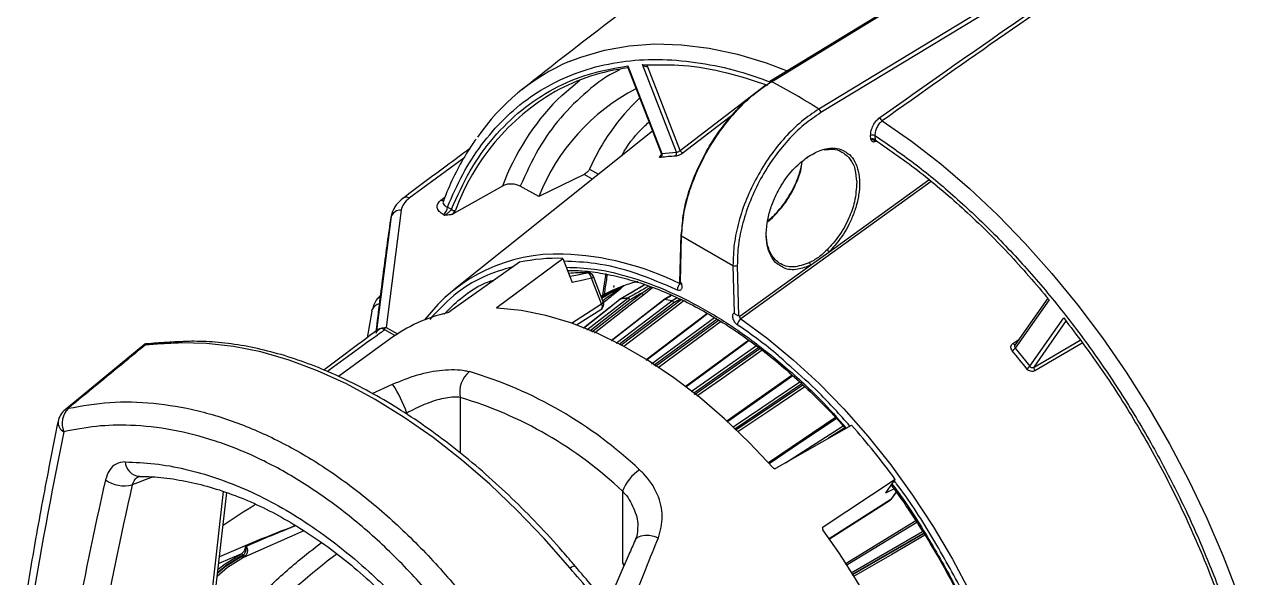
# Model space of a CAD drawing. Extents: x 7 to 113, y 1 to 87.
# Drawn here: x 10.19 to 16.14, y 5.74 to 8.45 of the extents above; entities that cross this region are included whole.
import ezdxf

# ---------------------------------------------------------------- set-up
doc = ezdxf.new("R2010")
doc.units = 0
doc.header["$MEASUREMENT"] = 0
doc.layers.add('OBJECT', color=7, linetype='CONTINUOUS')

msp = doc.modelspace()

# ---------------------------------------------------------------- linework, layer by layer
at = {"layer": 'OBJECT'}
for p, q in [((13.8567, 8.1681), (16.8512, 9.9937)), ((17.0945, 9.8532), (14.089, 8.034)), ((17.1048, 9.8356), (14.0993, 8.0164)), ((13.1526, 8.2376), (13.3171, 7.8134)), ((13.1528, 8.2451), (13.3192, 7.8161)), ((13.3907, 7.8225), (13.2243, 8.2515)), ((13.2243, 8.2515), (13.2426, 8.2511)), ((13.2416, 8.2427), (13.2511, 8.243)), ((13.4092, 7.8318), (13.2492, 8.2443)), ((13.4092, 7.8318), (13.8294, 8.1535)), ((13.8469, 8.1621), (13.8567, 8.1681)), ((13.6754, 8.0118), (13.4244, 7.8196)), ((13.2736, 7.9257), (12.3003, 7.1492)), ((14.3435, 7.8859), (14.3431, 7.9044)), ((14.3643, 7.9047), (14.3647, 7.8835)), ((14.3671, 7.8797), (14.3655, 7.8792)), ((12.3489, 7.7929), (12.0817, 7.5983)), ((13.3192, 7.8161), (13.3907, 7.8225)), ((12.9649, 7.7398), (13.0095, 7.715)), ((12.9385, 7.7143), (12.7164, 7.6058)), ((12.9798, 7.6913), (12.9385, 7.7143)), ((14.6394, 7.6787), (13.7066, 7.0065)), ((14.1386, 7.3341), (14.629, 7.6875)), ((12.5382, 7.6572), (12.2968, 7.5204)), ((12.7164, 7.6058), (12.6257, 7.6564)), ((12.2367, 7.5882), (12.2563, 7.6024)), ((11.9922, 7.508), (11.9192, 6.9365)), ((11.9904, 7.5026), (11.9192, 6.9473)), ((12.0418, 7.5384), (11.968, 6.9648)), ((11.992, 7.5066), (11.9904, 7.5026)), ((11.9982, 7.5233), (11.9922, 7.508)), ((11.9948, 7.5203), (11.9923, 7.5084)), ((11.9969, 7.5238), (11.9949, 7.518)), ((12.0008, 7.5299), (11.9982, 7.5233)), ((12.2544, 7.5136), (12.2479, 7.5172)), ((12.2685, 7.554), (12.2878, 7.5432)), ((13.8549, 7.4979), (13.8364, 7.4846)), ((13.8365, 7.485), (13.8637, 7.5046)), ((13.8628, 7.5036), (13.8549, 7.4979)), ((13.4122, 7.42), (13.4068, 7.1858)), ((13.4114, 7.187), (13.4166, 7.4136)), ((13.4166, 7.4136), (13.6683, 7.2683)), ((14.0484, 7.2692), (14.1386, 7.3341)), ((12.6212, 7.2839), (12.2809, 7.0426)), ((12.5131, 7.0634), (12.835, 7.303)), ((12.835, 7.303), (12.8806, 7.1855)), ((13.6683, 7.2683), (13.6735, 7.0357)), ((13.6895, 7.2686), (13.695, 7.0214)), ((13.7022, 7.0197), (14.0484, 7.2692)), ((13.0237, 7.0805), (12.9752, 7.2053)), ((13.0326, 7.0893), (12.9842, 7.2141)), ((13.0993, 7.1557), (13.0984, 7.1553)), ((13.2377, 7.1744), (13.1179, 7.1049)), ((13.2212, 7.133), (13.2661, 7.1637)), ((13.2755, 7.1601), (13.2315, 7.1248)), ((12.8761, 6.9859), (13.0237, 7.0805)), ((12.9526, 6.9527), (13.1524, 7.1078)), ((13.1628, 7.0996), (12.9659, 6.9467)), ((12.9756, 6.9424), (13.2212, 7.133)), ((13.0359, 7.0879), (13.0332, 7.0857)), ((13.0958, 6.8884), (13.3688, 7.095)), ((13.3786, 7.0853), (13.11, 6.882)), ((13.119, 6.878), (13.4137, 7.101)), ((13.3676, 7.1227), (13.3304, 7.1009)), ((13.3948, 7.1099), (13.3697, 7.0956)), ((13.4096, 7.103), (13.3786, 7.0853)), ((15.2116, 7.1079), (15.0496, 6.8773)), ((15.2183, 7.1003), (15.0519, 6.8635)), ((11.8982, 7.0443), (11.8753, 6.9146)), ((12.5131, 7.0634), (12.5151, 7.0583)), ((12.9016, 6.9768), (13.0208, 7.0532)), ((13.7022, 7.0197), (13.695, 7.0214)), ((11.968, 6.9648), (12.024, 6.9336)), ((13.2682, 6.7872), (13.5774, 7.0136)), ((13.5902, 7.0055), (13.2811, 6.7791)), ((13.2881, 6.7747), (13.5972, 7.0011)), ((15.1234, 6.7746), (15.2898, 7.0114)), ((15.1439, 6.7705), (15.3039, 6.9982)), ((11.9879, 6.9089), (11.7348, 6.7241)), ((12.0103, 6.9246), (11.961, 6.9531)), ((13.7455, 6.902), (13.4344, 6.6737)), ((15.0409, 6.8864), (15.0692, 6.9052)), ((15.1439, 6.7705), (15.3694, 6.9028)), ((10.7856, 6.8821), (10.3941, 6.5611)), ((13.4631, 6.6504), (13.7828, 6.8755)), ((13.7944, 6.8664), (13.4745, 6.6411)), ((13.4798, 6.6368), (13.7997, 6.8622)), ((15.0519, 6.8635), (15.1234, 6.7746)), ((15.3799, 6.8884), (15.1485, 6.7526)), ((13.958, 6.7313), (13.6388, 6.506)), ((11.8997, 6.6413), (11.9991, 6.6869)), ((14.0064, 6.6881), (13.6778, 6.4666)), ((13.6816, 6.4628), (14.0103, 6.6843)), ((12.3313, 6.6219), (12.3313, 6.3505)), ((14.1708, 6.5237), (13.8416, 6.3014)), ((13.8784, 6.2752), (14.2499, 6.4862)), ((13.9263, 6.3024), (14.2083, 6.4834)), ((14.217, 6.4734), (14.1372, 6.4222)), ((14.4637, 6.2202), (14.1106, 5.9864)), ((14.4181, 6.1553), (14.4637, 6.2202)), ((11.1161, 5.6791), (11.1708, 6.1616)), ((11.1353, 5.701), (11.1868, 6.1563)), ((13.1273, 6.1623), (13.1273, 5.8129)), ((14.4181, 6.1553), (14.4575, 6.175)), ((14.4682, 6.1602), (14.4416, 6.1224)), ((14.4471, 6.1276), (14.4691, 6.1589)), ((14.4416, 6.1224), (14.1405, 5.93)), ((14.141, 5.9293), (14.4387, 6.1196)), ((14.5652, 6.0176), (14.2189, 5.8061)), ((11.5646, 5.9694), (11.2686, 5.839)), ((14.1076, 5.9822), (14.1106, 5.9864)), ((14.2468, 5.7635), (14.5977, 5.9658)), ((14.6033, 5.9566), (14.2527, 5.7545)), ((14.253, 5.754), (14.6036, 5.9561)), ((11.2556, 5.8549), (11.1474, 5.8081)), ((11.2639, 5.8484), (11.2568, 5.8447)), ((11.2573, 5.8439), (11.2639, 5.8484)), ((11.2639, 5.8484), (11.2664, 5.8502)), ((11.2753, 5.8436), (11.2686, 5.839)), ((11.2776, 5.8458), (11.2753, 5.8436)), ((13.1361, 5.8022), (13.1273, 5.8129))]:
    msp.add_line(p, q, dxfattribs=at)
at = {"layer": 'OBJECT', "flags": 128}
for points in [[(16.8442, 9.9941), (15.3587, 9.0884), (13.8497, 8.1685)], [(12.8655, 8.2669), (12.9221, 8.2889), (13.0378, 8.3228), (13.1592, 8.3441), (13.2857, 8.3527), (13.4167, 8.3485), (13.5517, 8.3316), (13.6899, 8.3021), (13.8308, 8.26), (13.9339, 8.2219)], [(12.8074, 8.0805), (12.8287, 8.1012), (12.9179, 8.1761)], [(14.3998, 7.9764), (14.544, 7.8764), (14.6868, 7.7658), (14.8277, 7.6453), (14.9659, 7.5152), (15.1008, 7.3763), (15.2319, 7.2292), (15.3584, 7.0746), (15.4798, 6.9131), (15.5955, 6.7456), (15.705, 6.5728), (15.8078, 6.3955), (15.9034, 6.2146), (15.9914, 6.0308), (16.0713, 5.8451), (16.1428, 5.6583), (16.2055, 5.4712), (16.2592, 5.2848)], [(14.3647, 7.8835), (14.3648, 7.8814), (14.3652, 7.8795), (14.3661, 7.878), (14.3672, 7.877), (14.3687, 7.8765), (14.3705, 7.8764), (14.3724, 7.8768), (14.3733, 7.8772)], [(14.0324, 7.7983), (14.0324, 7.7968), (14.0322, 7.7956), (14.0316, 7.7946), (14.0309, 7.7939), (14.0299, 7.7935), (14.0287, 7.7935), (14.0274, 7.7938), (14.0274, 7.7938)], [(12.0541, 7.5991), (12.053, 7.5985), (12.0509, 7.597)], [(11.9904, 7.5026), (11.9889, 7.4931), (11.9889, 7.4917)], [(13.8597, 7.5), (13.8584, 7.5007), (13.8573, 7.5011), (13.8563, 7.5013), (13.8555, 7.5011), (13.8549, 7.5007), (13.8547, 7.5), (13.8546, 7.499), (13.8549, 7.4979)], [(12.869, 7.2154), (12.898, 7.2214), (12.9527, 7.2329)], [(12.9752, 7.2053), (12.9337, 7.1966), (12.8806, 7.1855)], [(12.9527, 7.2329), (12.9564, 7.2332), (12.9565, 7.2332)], [(12.9752, 7.2053), (12.9788, 7.2075), (12.9816, 7.2097), (12.9834, 7.2116), (12.9843, 7.2132), (12.9842, 7.2141)], [(13.0448, 7.2282), (13.033, 7.1567), (13.0282, 7.1204)], [(13.1167, 7.1041), (13.1031, 7.0932), (12.9352, 6.9605)], [(13.1185, 7.1048), (13.1054, 7.0944), (13.0533, 7.0532), (12.9358, 6.9603)], [(13.2315, 7.1248), (13.2182, 7.1145), (13.165, 7.0731), (12.9888, 6.9364)], [(13.0237, 7.0805), (13.0255, 7.0752), (13.0265, 7.07), (13.0267, 7.0652), (13.026, 7.0608), (13.0245, 7.0572), (13.0223, 7.0543), (13.0208, 7.0532)], [(13.3293, 7.1002), (13.3146, 7.0888), (13.071, 6.8995)], [(13.3321, 7.1008), (13.3188, 7.0905), (13.2656, 7.0491), (13.0723, 6.899)], [(13.1167, 7.1041), (13.1174, 7.1044), (13.1185, 7.1048)], [(13.1193, 7.1053), (13.1182, 7.105), (13.1179, 7.1049)], [(13.4277, 7.0944), (13.3788, 7.0575), (13.1613, 6.8929), (13.1332, 6.8716)], [(11.8982, 7.0443), (11.8998, 7.0519), (11.9001, 7.0526)], [(13.8648, 6.278), (13.7478, 6.402), (13.6273, 6.5172), (13.504, 6.6229), (13.3788, 6.7183), (13.2523, 6.8028), (13.1255, 6.876), (12.9991, 6.9375), (12.8738, 6.9867), (12.7505, 7.0234), (12.63, 7.0473), (12.513, 7.0584)], [(13.543, 7.0333), (13.5403, 7.0313), (13.2409, 6.8044)], [(13.5451, 7.0322), (13.4924, 6.9923), (13.2751, 6.8276), (13.2429, 6.8032)], [(13.61, 6.993), (13.6056, 6.9898), (13.3833, 6.827), (13.3009, 6.7667)], [(13.7066, 7.0065), (13.8361, 6.9121), (13.964, 6.8068), (14.0892, 6.6914), (14.2111, 6.5666), (14.3289, 6.4331), (14.4417, 6.2919), (14.549, 6.1437), (14.65, 5.9897), (14.7441, 5.8306), (14.8307, 5.6675), (14.9092, 5.5016), (14.9792, 5.3337), (15.0357, 5.1781)], [(11.6782, 6.7496), (11.6881, 6.7568), (11.7782, 6.8224), (11.8385, 6.8661), (11.8789, 6.8952), (11.9058, 6.9146), (11.9239, 6.9275), (11.936, 6.9361), (11.9442, 6.9418), (11.9496, 6.9456), (11.9533, 6.9482), (11.9558, 6.9498), (11.9574, 6.9509), (11.9586, 6.9517), (11.9593, 6.9522), (11.9599, 6.9525), (11.9602, 6.9527), (11.9605, 6.9528), (11.9606, 6.9529), (11.9608, 6.953), (11.9608, 6.953), (11.9609, 6.953), (11.9609, 6.9531), (11.961, 6.9531), (11.961, 6.9531), (11.961, 6.9531), (11.961, 6.9531), (11.961, 6.9531), (11.961, 6.9531)], [(12.87, 5.7863), (12.7423, 5.9316), (12.6106, 6.0688), (12.4756, 6.1973), (12.3378, 6.3164), (12.198, 6.4254), (12.0569, 6.524), (11.915, 6.6116), (11.7731, 6.6878), (11.632, 6.7522), (11.4922, 6.8045), (11.3544, 6.8445), (11.2194, 6.872), (11.0877, 6.8868), (10.96, 6.8889)], [(13.7483, 6.9), (13.727, 6.8844), (13.5049, 6.7215), (13.437, 6.6716)], [(13.8112, 6.8531), (13.6114, 6.7122), (13.4912, 6.6276)], [(15.0409, 6.8864), (15.0428, 6.8844), (15.0447, 6.8828), (15.0467, 6.8816), (15.0486, 6.8808), (15.0503, 6.8804), (15.0518, 6.8806), (15.0519, 6.8806)], [(13.9615, 6.7283), (13.7352, 6.5685), (13.642, 6.5027)], [(13.6679, 6.4766), (13.6845, 6.4878), (13.9962, 6.6979)], [(14.0204, 6.6746), (13.8385, 6.552), (13.6914, 6.4529)], [(13.8415, 6.3015), (13.8461, 6.3046), (14.1707, 6.5238)], [(14.1749, 6.5193), (13.959, 6.3735), (13.8459, 6.2971)], [(14.4471, 6.1276), (14.4452, 6.1253), (14.4416, 6.1224)], [(14.4387, 6.1196), (14.4393, 6.12), (14.4416, 6.1224)], [(14.5702, 6.01), (14.3603, 5.8818), (14.2239, 5.7985)], [(13.188, 5.9216), (13.1918, 5.9281), (13.2026, 5.938), (13.2179, 5.9447), (13.2367, 5.9477), (13.2579, 5.9469), (13.2804, 5.9424), (13.3028, 5.9343)], [(14.6091, 5.947), (14.4466, 5.8533), (14.2589, 5.7451)], [(11.2686, 5.839), (11.1906, 5.7888), (11.1403, 5.7456)], [(11.1423, 5.7631), (11.1788, 5.7935), (11.2573, 5.8439)], [(11.2568, 5.8447), (11.1882, 5.8016), (11.1424, 5.7644)], [(11.1443, 5.7809), (11.179, 5.808), (11.2556, 5.8549)], [(12.8962, 5.7946), (12.8961, 5.7946), (12.8937, 5.7958), (12.8896, 5.7956), (12.8841, 5.7938), (12.8775, 5.7907), (12.87, 5.7863)]]:
    msp.add_lwpolyline(points, dxfattribs=at)
at = {"layer": 'OBJECT'}
for centre, radius, start, end in [((13.2824, 7.3031), 1.0501, 113.38966, 145.62268), ((13.2815, 7.2309), 1.0127, 97.27112, 118.61628), ((13.853, 8.1631), 0.00621, 53.58737, 188.85084), ((12.4386, 5.4434), 3.0716, 57.50085, 62.50453), ((13.3572, 7.1528), 1.1179, 120.10298, 159.77848), ((13.6652, 7.2288), 1.0209, 117.56325, 158.32961), ((13.6808, 7.2278), 1.2207, 135.68825, 159.40591), ((13.9521, 7.304), 1.0791, 133.40631, 156.18006), ((14.0755, 8.0143), 0.0239, 5.18037, 55.65696), ((14.4143, 7.9981), 0.0261, 190.70936, 236.12298), ((14.354, 7.8834), 0.0236, 64.1709, 117.49058), ((14.3712, 7.8752), 0.00639, 148.76438, 183.0638), ((13.3041, 7.8094), 0.0166, 312.89321, 24.19453), ((13.4382, 6.8241), 0.9808, 93.02483, 97.19424), ((13.3749, 7.8161), 0.017, 312.50611, 22.11673), ((13.4282, 7.8398), 0.0206, 203.01462, 259.31128), ((12.0671, 7.5705), 0.0314, 62.26496, 114.4523), ((12.2451, 7.6042), 0.0181, 242.40043, 293.5507), ((13.7043, 6.9417), 1.8033, 161.69911, 161.88045), ((12.0372, 7.4902), 0.0484, 84.48268, 158.43204), ((12.223, 7.5553), 0.0455, 303.25695, 358.37595), ((12.3009, 7.5557), 0.018, 223.65961, 293.94103), ((13.4192, 7.4198), 0.00677, 112.23235, 247.97835), ((12.8069, 6.5078), 0.8164, 87.98049, 142.7687), ((12.7869, 5.9294), 1.3952, 63.50077, 87.99751), ((14.1176, 7.3246), 0.023, 24.40404, 59.61101), ((12.8105, 6.3717), 0.9316, 88.49364, 101.72547), ((13.6786, 7.2895), 0.0236, 244.1699, 297.49222), ((14.0339, 7.2694), 0.0145, 359.06003, 56.51439), ((12.9445, 6.3163), 0.9166, 89.48945, 95.06347), ((12.9458, 7.2042), 0.0295, 2.05793, 76.4992), ((12.9562, 7.2032), 0.03, 21.20568, 89.53283), ((13.3498, 6.5624), 0.644, 112.98241, 120.6035), ((13.0974, 7.156), 0.00119, 298.94237, 323.45619), ((13.3549, 6.5506), 0.6569, 109.78725, 112.90354), ((13.3619, 6.5305), 0.6781, 103.70938, 109.76416), ((13.4318, 7.1494), 0.0364, 128.01602, 182.23223), ((11.9414, 7.0352), 0.0449, 98.71001, 157.23394), ((13.0193, 7.0939), 0.0141, 288.13132, 341.08004), ((13.0046, 7.0785), 0.03, 0, 21.20568), ((13.0345, 7.0928), 0.00513, 254.85787, 285.83889), ((13.1229, 7.0962), 0.01, 120.14815, 128.33176), ((13.2044, 6.3346), 0.7749, 93.85071, 96.36827), ((13.1229, 7.0992), 0.00712, 120.05714, 128.17907), ((13.2053, 6.3345), 0.7756, 93.85146, 96.36703), ((13.1568, 7.1021), 0.00718, 120.04671, 128.10412), ((13.1503, 7.0945), 0.0135, 22.18803, 81.18585), ((13.1511, 7.0964), 0.0121, 14.97022, 79.92167), ((13.2337, 7.1382), 0.0136, 202.31614, 260.66788), ((13.3354, 7.0923), 0.01, 120.24949, 127.84938), ((13.3314, 7.0973), 0.00359, 79.26488, 125.91417), ((13.3323, 7.0976), 0.00383, 80.46949, 119.49227), ((13.3368, 7.0947), 0.00773, 120.08525, 127.60924), ((13.1931, 6.0959), 1.0144, 80.02609, 82.12998), ((13.1941, 6.097), 1.014, 80.02533, 82.13034), ((13.3736, 7.0888), 0.00784, 120.06842, 127.5012), ((13.3639, 7.0803), 0.0156, 18.7466, 71.51238), ((13.365, 7.0825), 0.0139, 11.53055, 70.36749), ((12.4401, 6.2875), 0.7684, 102.89556, 126.04354), ((13.0046, 7.0785), 0.03, 302.6619, 0), ((13.7313, 6.9722), 0.0423, 125.80125, 171.74592), ((10.9804, 6.8636), 0.0324, 92.4089, 128.90899), ((15.0099, 6.895), 0.0524, 301.75659, 323.14216), ((12.0029, 4.3382), 3.9396, 37.96959, 39.61954), ((12.4574, 6.6477), 0.1288, 128.58938, 191.58151), ((11.7864, 4.7626), 2.0717, 46.57163, 73.43374), ((15.0762, 6.815), 0.0621, 301.4155, 319.40096), ((15.1629, 6.7658), 0.0196, 166.28225, 222.57433), ((11.5074, 6.3562), 0.5926, 18.61407, 33.92675), ((11.7671, 4.7253), 1.9787, 46.57163, 73.43375), ((10.4576, 6.4841), 0.1, 129.36345, 168.46138), ((10.4864, 6.4942), 0.1066, 135.42788, 201.98726), ((10.4181, 6.5318), 0.038, 101.66636, 129.00138), ((10.4136, 6.5016), 0.054, 177.40064, 241.1046), ((11.4515, 4.0177), 3.7316, 36.17361, 41.4155), ((10.7653, 6.3129), 0.0772, 184.72767, 264.08355), ((13.3251, 6.0907), 0.2104, 122.9913, 160.107), ((10.684, 6.3448), 0.1559, 233.99761, 284.69704), ((14.4226, 6.1449), 0.03, 302.58206, 324.89933), ((10.9752, 3.7133), 3.8643, 19.79736, 35.80362), ((11.2582, 5.846), 0.00922, 26.51187, 106.114), ((11.2657, 5.8478), 0.0093, 204.69859, 288.07073), ((11.2728, 5.8535), 0.0102, 210.10411, 284.41496), ((11.2752, 5.8561), 0.0105, 214.1962, 283.69151)]:
    msp.add_arc(centre, radius, start, end, dxfattribs=at)
for centre, major_axis, ratio, start_param, end_param in [((14.8006, 5.9208), (154.1408, 89.1321), 0.010787, 1.575596, 1.576086), ((14.8006, 5.9208), (156.2256, 89.9492), 0.010617, 1.575369, 1.576045), ((14.8006, 5.9208), (153.9999, 89.436), 0.010493, 1.574849, 1.57562), ((14.8006, 5.9208), (156.3569, 89.647), 0.010262, 1.574789, 1.575448), ((14.8067, 5.9211), (156.3507, 89.6467), 0.010209, 1.575084, 1.575457), ((14.8006, 5.9208), (153.8946, 89.7439), 0.009875, 1.574343, 1.574575), ((20.8735, 12.6023), (8.6782, 15.0549), 0.435892, 2.22419, 2.288638), ((24.0988, 10.7404), (11.7585, 13.1395), 0.561291, 2.348868, 2.402736), ((24.1598, 10.6853), (11.7075, 13.0528), 0.561109, 2.349484, 2.404274), ((-18.5117, -7.9984), (41.2224, 18.0402), 0.041121, 0.761084, 0.764592), ((15.4648, 5.7019), (5.4469, 1.2998), 0.337357, 2.349249, 2.395085), ((13.0598, 5.1966), (3.5048, 0.8364), 0.337357, 1.94244, 2.064237), ((11.8768, 4.0536), (1.4456, 2.1448), 0.522119, 0.993394, 1.205)]:
    msp.add_ellipse(centre, major_axis=major_axis, ratio=ratio, start_param=start_param, end_param=end_param, dxfattribs=at)
for points, knots in [([(14.3887, 7.9932), (14.7343, 8.2363), (15.4256, 8.7226), (16.4671, 9.4083), (17.511, 10.0644), (18.2082, 10.4716), (18.5567, 10.6752)], [0, 0, 0, 0, 0.249972, 0.5, 0.749997, 1, 1, 1, 1]), ([(18.5667, 10.6576), (18.3656, 10.541), (17.965, 10.3086), (17.3668, 9.9466), (16.7667, 9.5724), (16.1624, 9.1834), (15.5599, 8.7831), (14.9718, 8.3813), (14.588, 8.1096), (14.3998, 7.9764)], [0, 0, 0, 0, 0.144222, 0.287378, 0.429468, 0.575454, 0.722208, 0.863723, 1, 1, 1, 1]), ([(15.2197, 9.9761), (15.1033, 9.9008), (14.8029, 9.7064), (14.3266, 9.3815), (13.7902, 9.0032), (13.263, 8.6144), (12.8785, 8.3232), (12.6724, 8.1588), (12.6365, 8.1302)], [0, 0, 0, 0, 0.130614, 0.3372653, 0.5438032, 0.7501944, 0.9564046, 1, 1, 1, 1]), ([(12.2685, 7.554), (12.2924, 7.6087), (12.3406, 7.7189), (12.4342, 7.8625), (12.5443, 7.9895), (12.6717, 8.0957), (12.8151, 8.1794), (12.9724, 8.2387), (13.1417, 8.2725), (13.3207, 8.2808), (13.5063, 8.2631), (13.6841, 8.2261), (13.801, 8.1845), (13.8532, 8.166)], [0, 0, 0, 0, 0.088772, 0.178979, 0.270527, 0.364034, 0.458099, 0.55261, 0.647126, 0.741191, 0.834692, 0.926246, 1, 1, 1, 1]), ([(12.2878, 7.5432), (12.3169, 7.6076), (12.3752, 7.7369), (12.4921, 7.8985), (12.6293, 8.034), (12.7871, 8.1379), (12.9608, 8.2121), (13.0889, 8.2341), (13.1528, 8.2451)], [0, 0, 0, 0, 0.165461, 0.332207, 0.5, 0.667784, 0.834534, 1, 1, 1, 1]), ([(13.1143, 8.226), (13.1111, 8.2246), (13.0521, 8.1998), (12.9528, 8.1236), (12.8207, 7.9963), (12.7096, 7.841), (12.6536, 7.7178), (12.6257, 7.6564)], [0, 0, 0, 0, 0.014572, 0.262122, 0.509686, 0.755758, 1, 1, 1, 1]), ([(13.1528, 8.2451), (13.1524, 8.2435), (13.1518, 8.2405), (13.1524, 8.2385), (13.1527, 8.2376)], [0, 0, 0, 0, 0.543604, 1, 1, 1, 1]), ([(13.2243, 8.2515), (13.226, 8.2501), (13.2294, 8.2473), (13.235, 8.2447), (13.2398, 8.2434), (13.2435, 8.243), (13.2467, 8.2432), (13.2484, 8.2439), (13.2492, 8.2443)], [0, 0, 0, 0, 0.249625, 0.499334, 0.644997, 0.77504, 0.892155, 1, 1, 1, 1]), ([(13.2426, 8.2511), (13.303, 8.2516), (13.4302, 8.2528), (13.6301, 8.2193), (13.7705, 8.1731), (13.8376, 8.1509)], [0, 0, 0, 0, 0.32053, 0.675224, 1, 1, 1, 1]), ([(13.4166, 7.4136), (13.419, 7.4478), (13.4236, 7.5149), (13.4511, 7.6238), (13.4921, 7.7326), (13.5472, 7.8399), (13.6136, 7.9409), (13.6892, 8.0317), (13.7713, 8.1106), (13.8282, 8.1489), (13.8567, 8.1681)], [0, 0, 0, 0, 0.128141, 0.25071, 0.37607, 0.500341, 0.624825, 0.749582, 0.874632, 1, 1, 1, 1]), ([(13.4166, 7.4261), (13.4189, 7.4589), (13.4234, 7.5242), (13.4503, 7.6302), (13.4907, 7.7371), (13.5446, 7.842), (13.6096, 7.9407), (13.6837, 8.0294), (13.7637, 8.1062), (13.8192, 8.1435), (13.8469, 8.1621)], [0, 0, 0, 0, 0.125666, 0.250539, 0.37567, 0.500227, 0.625486, 0.75002, 0.875177, 1, 1, 1, 1]), ([(14.089, 8.034), (14.0604, 8.0148), (14.0033, 7.9764), (13.9221, 7.8968), (13.8481, 7.8049), (13.7841, 7.7024), (13.7321, 7.5933), (13.6947, 7.4825), (13.6711, 7.3716), (13.6693, 7.3032), (13.6683, 7.2683)], [0, 0, 0, 0, 0.125536, 0.250752, 0.375675, 0.500324, 0.624651, 0.75007, 0.872262, 1, 1, 1, 1]), ([(14.0993, 8.0164), (14.0713, 7.9977), (14.0157, 7.9602), (13.9365, 7.8825), (13.8643, 7.7928), (13.8018, 7.6925), (13.7512, 7.5859), (13.7146, 7.4768), (13.692, 7.3687), (13.6903, 7.3019), (13.6895, 7.2686)], [0, 0, 0, 0, 0.125719, 0.250525, 0.375694, 0.500217, 0.625479, 0.750016, 0.875168, 1, 1, 1, 1]), ([(14.3431, 7.9044), (14.3436, 7.9123), (14.3446, 7.9282), (14.3547, 7.9538), (14.3698, 7.9773), (14.3824, 7.9879), (14.3887, 7.9932)], [0, 0, 0, 0, 0.250273, 0.50013, 0.750038, 1, 1, 1, 1]), ([(14.3998, 7.9764), (14.3949, 7.9722), (14.3849, 7.9637), (14.3734, 7.9456), (14.3672, 7.929), (14.3644, 7.9155), (14.3643, 7.9084), (14.3643, 7.9047)], [0, 0, 0, 0, 0.243058, 0.499191, 0.717444, 0.850776, 1, 1, 1, 1]), ([(13.123, 7.8056), (13.1272, 7.8128), (13.1578, 7.8666), (13.2025, 7.922), (13.2479, 7.9624), (13.2564, 7.9699)], [0, 0, 0, 0, 0.112305, 0.834724, 1, 1, 1, 1]), ([(12.4088, 7.8869), (12.395, 7.8674), (12.3592, 7.8166), (12.31, 7.725), (12.2703, 7.6425), (12.2525, 7.5922), (12.2487, 7.5814)], [0, 0, 0, 0, 0.215499, 0.560292, 0.905585, 1, 1, 1, 1]), ([(14.3647, 7.8835), (14.3638, 7.8842), (14.362, 7.8854), (14.3584, 7.8868), (14.3547, 7.8876), (14.3511, 7.8878), (14.3473, 7.8874), (14.345, 7.8865), (14.3435, 7.8859)], [0, 0, 0, 0, 0.162328, 0.299898, 0.500021, 0.632314, 0.759872, 1, 1, 1, 1]), ([(14.3649, 7.8748), (14.3636, 7.8742), (14.361, 7.873), (14.3561, 7.8723), (14.3487, 7.8745), (14.3456, 7.8814), (14.3435, 7.8859)], [0, 0, 0, 0, 0.124906, 0.250438, 0.499607, 1, 1, 1, 1]), ([(14.3435, 7.8859), (14.3453, 7.8858), (14.351, 7.8857), (14.3575, 7.8821), (14.362, 7.8797)], [0, 0, 0, 0, 0.30979, 1, 1, 1, 1]), ([(14.362, 7.8797), (14.3639, 7.8788), (14.3665, 7.8776), (14.37, 7.8779), (14.3717, 7.8786), (14.3725, 7.8789)], [0, 0, 0, 0, 0.521025, 0.762756, 1, 1, 1, 1]), ([(14.3643, 7.9047), (14.4279, 7.8609), (14.5562, 7.7727), (14.7469, 7.6151), (14.9364, 7.4379), (15.1219, 7.2408), (15.3009, 7.0261), (15.4701, 6.7968), (15.6275, 6.5559), (15.7708, 6.3066), (15.8983, 6.0533), (16.0083, 5.7992), (16.102, 5.5475), (16.1502, 5.3816), (16.1741, 5.2993)], [0, 0, 0, 0, 0.0803207, 0.16194, 0.244772, 0.3293776, 0.4144874, 0.5, 0.5855181, 0.670628, 0.755228, 0.8380655, 0.919682, 1, 1, 1, 1]), ([(14.3647, 7.8835), (14.4389, 7.8321), (14.5877, 7.7288), (14.8062, 7.541), (15.0187, 7.3333), (15.1519, 7.1778), (15.2183, 7.1003)], [0, 0, 0, 0, 0.249262, 0.5, 0.750738, 1, 1, 1, 1]), ([(12.3755, 7.838), (12.3379, 7.8104), (12.23, 7.731), (12.1235, 7.6511), (12.0541, 7.5991)], [0, 0, 0, 0, 0.348722, 1, 1, 1, 1]), ([(13.3153, 7.7972), (13.3133, 7.7972), (13.3092, 7.797), (13.3078, 7.7997), (13.3101, 7.8041), (13.3146, 7.808), (13.3168, 7.81)], [0, 0, 0, 0, 0.249981, 0.499781, 0.749125, 1, 1, 1, 1]), ([(13.3157, 7.817), (13.3161, 7.8156), (13.3169, 7.8126), (13.3166, 7.81), (13.3165, 7.8093), (13.3167, 7.8093), (13.3167, 7.8093)], [0, 0, 0, 0, 0.380208, 0.761096, 0.957885, 1, 1, 1, 1]), ([(13.3159, 7.8172), (13.316, 7.8168), (13.3163, 7.8159), (13.3181, 7.816), (13.3192, 7.8161)], [0, 0, 0, 0, 0.387976, 1, 1, 1, 1]), ([(13.4244, 7.8196), (13.4215, 7.8176), (13.4158, 7.8136), (13.4051, 7.8084), (13.3945, 7.8047), (13.3891, 7.8039), (13.3864, 7.8036)], [0, 0, 0, 0, 0.250088, 0.499956, 0.749358, 1, 1, 1, 1]), ([(13.3907, 7.8225), (13.392, 7.8227), (13.3948, 7.823), (13.3999, 7.8251), (13.4041, 7.8276), (13.4071, 7.8298), (13.4085, 7.8311), (13.4092, 7.8318)], [0, 0, 0, 0, 0.24812, 0.499397, 0.73019, 0.860284, 1, 1, 1, 1]), ([(13.9035, 7.2653), (13.8971, 7.2687), (13.8789, 7.2787), (13.8563, 7.3085), (13.8374, 7.3538), (13.8297, 7.4105), (13.8338, 7.474), (13.849, 7.5395), (13.8731, 7.6022), (13.9114, 7.6737), (13.9648, 7.7451), (14.0115, 7.7819), (14.0324, 7.7983)], [0, 0, 0, 0, 0.050351, 0.144078, 0.242547, 0.343571, 0.444593, 0.543058, 0.63678, 0.724183, 0.876495, 1, 1, 1, 1]), ([(14.0324, 7.7983), (14.0536, 7.8109), (14.1008, 7.839), (14.16, 7.8453), (14.1995, 7.8379), (14.2133, 7.8281), (14.217, 7.8255)], [0, 0, 0, 0, 0.314616, 0.699721, 0.919465, 1, 1, 1, 1]), ([(14.1149, 7.8343), (14.1295, 7.8359), (14.1591, 7.8391), (14.1894, 7.8328), (14.2026, 7.8229), (14.205, 7.8211)], [0, 0, 0, 0, 0.4412483, 0.8993163, 1, 1, 1, 1]), ([(14.217, 7.8255), (14.2246, 7.8211), (14.2441, 7.8099), (14.267, 7.7775), (14.2845, 7.731), (14.2908, 7.6748), (14.2861, 7.6141), (14.2718, 7.553), (14.2443, 7.4798), (14.2007, 7.4016), (14.1578, 7.3551), (14.1386, 7.3341)], [0, 0, 0, 0, 0.066941, 0.173711, 0.28311, 0.392512, 0.499287, 0.601166, 0.696485, 0.863533, 1, 1, 1, 1]), ([(14.205, 7.8211), (14.2133, 7.8161), (14.2276, 7.8074), (14.241, 7.7908), (14.2483, 7.7795), (14.2518, 7.7733), (14.2535, 7.7701), (14.2543, 7.7684), (14.2547, 7.7676), (14.2549, 7.7672), (14.255, 7.767), (14.2551, 7.7668), (14.2551, 7.7668), (14.2551, 7.7668), (14.2551, 7.7668), (14.2551, 7.7667), (14.2551, 7.7667), (14.2551, 7.7667), (14.2551, 7.7667), (14.2551, 7.7667), (14.2614, 7.7602), (14.268, 7.7297), (14.2721, 7.6977), (14.2748, 7.6765)], [0, 0, 0, 0, 0.198563, 0.341758, 0.4167, 0.455005, 0.474365, 0.484098, 0.488977, 0.49142, 0.492642, 0.493253, 0.493559, 0.493712, 0.493788, 0.493826, 0.493846, 0.493855, 0.49386, 0.493862, 0.493865, 0.665614, 1, 1, 1, 1]), ([(12.9649, 7.7398), (12.9638, 7.7377), (12.9614, 7.7335), (12.9552, 7.7264), (12.9479, 7.72), (12.942, 7.7161), (12.9391, 7.7146), (12.9385, 7.7143)], [0, 0, 0, 0, 0.243971, 0.488094, 0.725807, 0.945379, 1, 1, 1, 1]), ([(13.8549, 7.4979), (13.8746, 7.5187), (13.9185, 7.5651), (13.9641, 7.6425), (13.9929, 7.7102), (14.0012, 7.7441), (14.0049, 7.7592)], [0, 0, 0, 0, 0.285762, 0.636865, 0.83777, 1, 1, 1, 1]), ([(13.8597, 7.5), (13.8805, 7.5221), (13.9232, 7.5676), (13.9705, 7.6498), (14.0012, 7.7233), (14.0061, 7.7628), (14.0079, 7.778)], [0, 0, 0, 0, 0.282666, 0.583473, 0.840178, 1, 1, 1, 1]), ([(14.2748, 7.6765), (14.2729, 7.6448), (14.2695, 7.5883), (14.237, 7.4964), (14.1915, 7.4126), (14.1496, 7.3667), (14.1293, 7.3445)], [0, 0, 0, 0, 0.28003, 0.500009, 0.757775, 1, 1, 1, 1]), ([(12.6257, 7.6564), (12.6197, 7.6591), (12.6077, 7.6646), (12.5851, 7.6677), (12.5628, 7.6663), (12.5471, 7.6619), (12.5401, 7.6582), (12.5382, 7.6572)], [0, 0, 0, 0, 0.238726, 0.477734, 0.707735, 0.921561, 1, 1, 1, 1]), ([(12.0509, 7.597), (12.0388, 7.5865), (12.0143, 7.5654), (12.0026, 7.5392), (11.9967, 7.526)], [0, 0, 0, 0, 0.49383, 1, 1, 1, 1]), ([(12.0817, 7.5983), (12.0713, 7.5891), (12.0504, 7.5707), (12.0447, 7.5492), (12.0418, 7.5384)], [0, 0, 0, 0, 0.498504, 1, 1, 1, 1]), ([(12.2479, 7.5172), (12.2407, 7.5221), (12.2262, 7.532), (12.2171, 7.551), (12.2189, 7.5711), (12.2308, 7.5825), (12.2367, 7.5882)], [0, 0, 0, 0, 0.250172, 0.500067, 0.749913, 1, 1, 1, 1]), ([(12.248, 7.5816), (12.2475, 7.5802), (12.2463, 7.5768), (12.2474, 7.5697), (12.2534, 7.561), (12.2635, 7.5563), (12.2685, 7.554)], [0, 0, 0, 0, 0.118962, 0.305994, 0.65275, 1, 1, 1, 1]), ([(12.0112, 7.5526), (12.0103, 7.5517), (12.0072, 7.5488), (12.0064, 7.5452), (12.0058, 7.5427)], [0, 0, 0, 0, 0.289313, 1, 1, 1, 1]), ([(12.2878, 7.5432), (12.2861, 7.5409), (12.2826, 7.5363), (12.2755, 7.5293), (12.269, 7.5237), (12.2638, 7.5197), (12.2589, 7.5162), (12.2559, 7.5145), (12.2544, 7.5136)], [0, 0, 0, 0, 0.250064, 0.499105, 0.634955, 0.762997, 0.884268, 1, 1, 1, 1]), ([(12.2968, 7.5204), (12.2955, 7.5197), (12.2897, 7.5169), (12.2746, 7.515), (12.2617, 7.5141), (12.2544, 7.5136)], [0, 0, 0, 0, 0.118324, 0.498391, 1, 1, 1, 1]), ([(12.2968, 7.5204), (12.2993, 7.5237), (12.3042, 7.5304), (12.3068, 7.5363), (12.3082, 7.5392)], [0, 0, 0, 0, 0.499883, 1, 1, 1, 1]), ([(13.8355, 7.4794), (13.8363, 7.4799), (13.8417, 7.484), (13.8499, 7.491), (13.8571, 7.4976), (13.8597, 7.5)], [0, 0, 0, 0, 0.092249, 0.665631, 1, 1, 1, 1]), ([(11.9889, 7.4917), (11.9769, 7.4055), (11.9517, 7.2239), (11.9298, 7.0421), (11.9183, 6.9467)], [0, 0, 0, 0, 0.474813, 1, 1, 1, 1]), ([(14.0419, 7.2815), (14.0156, 7.2721), (13.9609, 7.2525), (13.9033, 7.2702), (13.8722, 7.2984), (13.8595, 7.3164), (13.8535, 7.3272), (13.8507, 7.333), (13.8493, 7.336), (13.8486, 7.3376), (13.8483, 7.3383), (13.8481, 7.3387), (13.848, 7.3389), (13.848, 7.339), (13.848, 7.3391), (13.848, 7.3391), (13.848, 7.3391), (13.848, 7.3391), (13.848, 7.3391), (13.848, 7.3391), (13.848, 7.3391), (13.848, 7.3391), (13.8445, 7.3389), (13.8456, 7.352), (13.8334, 7.3723), (13.8324, 7.4004), (13.8317, 7.422)], [0, 0, 0, 0, 0.2399521, 0.4987942, 0.6200606, 0.6871573, 0.722318, 0.7403003, 0.7493916, 0.7539622, 0.7562539, 0.7574018, 0.7579756, 0.7582624, 0.7584065, 0.7584783, 0.7585143, 0.7585322, 0.7585411, 0.7585454, 0.7585479, 0.7585488, 0.7585504, 0.7865497, 0.8361839, 1, 1, 1, 1]), ([(14.1293, 7.3445), (14.1154, 7.3314), (14.0947, 7.3118), (14.0674, 7.2946), (14.0522, 7.2865), (14.0447, 7.2829), (14.0419, 7.2815)], [0, 0, 0, 0, 0.500944, 0.749949, 0.907607, 1, 1, 1, 1]), ([(12.5905, 7.2622), (12.5416, 7.2475), (12.4363, 7.2159), (12.2982, 7.129), (12.2196, 7.0447), (12.1816, 7.0039)], [0, 0, 0, 0, 0.3091322, 0.666364, 1, 1, 1, 1]), ([(13.3955, 7.148), (13.3281, 7.1768), (13.1915, 7.2352), (13.0046, 7.2819), (12.8909, 7.2867), (12.8405, 7.2889)], [0, 0, 0, 0, 0.351851, 0.712668, 1, 1, 1, 1]), ([(12.8519, 7.2596), (12.8974, 7.2579), (13.0011, 7.254), (13.172, 7.2122), (13.3574, 7.1433), (13.5425, 7.0485), (13.7275, 6.9297), (13.9129, 6.7845), (14.0808, 6.6319), (14.1817, 6.5193), (14.2244, 6.4717)], [0, 0, 0, 0, 0.106046, 0.241762, 0.374274, 0.503352, 0.632421, 0.764934, 0.900659, 1, 1, 1, 1]), ([(14.0484, 7.2692), (14.0274, 7.2612), (13.9803, 7.2434), (13.9307, 7.2472), (13.908, 7.2623), (13.9035, 7.2653)], [0, 0, 0, 0, 0.39474, 0.881563, 1, 1, 1, 1]), ([(12.2521, 7.0304), (12.2781, 7.0561), (12.3443, 7.1217), (12.4298, 7.1763), (12.4924, 7.1961), (12.5014, 7.199)], [0, 0, 0, 0, 0.3565212, 0.9069589, 1, 1, 1, 1]), ([(12.8579, 7.2441), (12.8816, 7.2437), (12.9378, 7.2429), (13.0305, 7.2301), (13.1345, 7.2075), (13.2407, 7.175), (13.3484, 7.1332), (13.4571, 7.0821), (13.5663, 7.022), (13.6754, 6.9532), (13.7838, 6.8762), (13.891, 6.7913), (13.9964, 6.6993), (14.099, 6.6001), (14.1738, 6.5233), (14.2132, 6.4779), (14.2205, 6.4695)], [0, 0, 0, 0, 0.05673, 0.134698, 0.212446, 0.290036, 0.367513, 0.444905, 0.522221, 0.599459, 0.676599, 0.753601, 0.830396, 0.906862, 0.98278, 1, 1, 1, 1]), ([(13.0393, 7.121), (13.0403, 7.1321), (13.0434, 7.1676), (13.0496, 7.2008), (13.0539, 7.2236)], [0, 0, 0, 0, 0.312005, 1, 1, 1, 1]), ([(13.0295, 7.0973), (13.0492, 7.1107), (13.0809, 7.1323), (13.1141, 7.1554), (13.128, 7.1654), (13.1309, 7.1676), (13.1313, 7.1681), (13.1313, 7.1681), (13.1313, 7.1681), (13.1312, 7.1681), (13.1312, 7.1681)], [0, 0, 0, 0, 0.551591, 0.887725, 0.969591, 0.98916, 0.995525, 0.997451, 0.998586, 1, 1, 1, 1]), ([(13.1326, 7.1687), (13.1326, 7.1687), (13.1326, 7.1684), (13.1309, 7.1663), (13.1194, 7.1557), (13.0876, 7.1291), (13.056, 7.1039), (13.0359, 7.0879)], [0, 0, 0, 0, 0.0050576, 0.0266808, 0.1083545, 0.43258, 1, 1, 1, 1]), ([(13.0851, 7.1624), (13.085, 7.1626), (13.0847, 7.1636), (13.0848, 7.1655), (13.0852, 7.1675), (13.0859, 7.1688), (13.0863, 7.1696), (13.0866, 7.1699), (13.0867, 7.17), (13.0866, 7.17), (13.0866, 7.17)], [0, 0, 0, 0, 0.075122, 0.344618, 0.567106, 0.733724, 0.823287, 0.910869, 0.987204, 1, 1, 1, 1]), ([(13.0993, 7.1557), (13.0993, 7.1557), (13.0989, 7.1555), (13.0985, 7.1553), (13.0982, 7.1551)], [0, 0, 0, 0, 0.104964, 1, 1, 1, 1]), ([(13.1312, 7.1681), (13.1312, 7.1681), (13.1313, 7.1682), (13.1316, 7.1683), (13.1321, 7.1685), (13.1324, 7.1686), (13.1326, 7.1687)], [0, 0, 0, 0, 0.067458, 0.179745, 0.555114, 1, 1, 1, 1]), ([(13.4114, 7.187), (13.4128, 7.1841), (13.4157, 7.1782), (13.4179, 7.1693), (13.4182, 7.161), (13.4167, 7.154), (13.4134, 7.1488), (13.4084, 7.146), (13.4024, 7.1454), (13.3978, 7.1471), (13.3955, 7.148)], [0, 0, 0, 0, 0.125085, 0.250241, 0.37481, 0.499483, 0.624581, 0.749701, 0.874734, 1, 1, 1, 1]), ([(13.4114, 7.187), (13.4101, 7.1866), (13.4078, 7.186), (13.4066, 7.1858), (13.4069, 7.1858), (13.4069, 7.1858)], [0, 0, 0, 0, 0.567983, 0.962983, 1, 1, 1, 1]), ([(13.4067, 7.1861), (13.4075, 7.1845), (13.4088, 7.1822), (13.4094, 7.1805), (13.4097, 7.1799)], [0, 0, 0, 0, 0.650435, 1, 1, 1, 1]), ([(13.4097, 7.1799), (13.4099, 7.1795), (13.4104, 7.1781), (13.4109, 7.1768), (13.4112, 7.1758), (13.4115, 7.176), (13.4115, 7.176)], [0, 0, 0, 0, 0.170654, 0.559587, 0.909779, 1, 1, 1, 1]), ([(11.9415, 7.1212), (11.9355, 7.1158), (11.913, 7.0954), (11.9055, 7.0707), (11.9001, 7.0525)], [0, 0, 0, 0, 0.26742, 1, 1, 1, 1]), ([(12.2809, 7.0426), (12.2801, 7.0421), (12.2784, 7.0409), (12.2753, 7.0392), (12.2723, 7.0378), (12.27, 7.0369), (12.269, 7.0367), (12.2686, 7.0366)], [0, 0, 0, 0, 0.219744, 0.439446, 0.659967, 0.880756, 1, 1, 1, 1]), ([(12.513, 7.0584), (12.5123, 7.0585), (12.511, 7.0587), (12.5103, 7.0596), (12.5105, 7.0609), (12.5117, 7.0622), (12.5127, 7.0631), (12.5131, 7.0634)], [0, 0, 0, 0, 0.219651, 0.439261, 0.659735, 0.880539, 1, 1, 1, 1]), ([(13.6894, 6.9783), (13.6872, 6.98), (13.6826, 6.9836), (13.6765, 6.9912), (13.6716, 6.9997), (13.6682, 7.0088), (13.6667, 7.0176), (13.6671, 7.0254), (13.6692, 7.0319), (13.6721, 7.0345), (13.6735, 7.0357)], [0, 0, 0, 0, 0.124953, 0.249943, 0.374541, 0.499761, 0.62495, 0.749937, 0.874867, 1, 1, 1, 1]), ([(13.695, 7.0214), (13.6934, 7.0218), (13.6902, 7.0227), (13.6843, 7.0254), (13.6785, 7.0296), (13.6753, 7.0335), (13.6735, 7.0357)], [0, 0, 0, 0, 0.249586, 0.499415, 0.704783, 1, 1, 1, 1]), ([(13.7066, 7.0065), (13.7058, 7.0072), (13.7041, 7.0087), (13.7026, 7.0122), (13.7018, 7.016), (13.7021, 7.0185), (13.7022, 7.0197)], [0, 0, 0, 0, 0.241266, 0.487209, 0.741146, 1, 1, 1, 1]), ([(11.9192, 6.9365), (11.9212, 6.9405), (11.9253, 6.9486), (11.9372, 6.9579), (11.9519, 6.9639), (11.9627, 6.9645), (11.968, 6.9648)], [0, 0, 0, 0, 0.243823, 0.5, 0.756179, 1, 1, 1, 1]), ([(11.968, 6.9648), (11.968, 6.9648), (11.968, 6.9648), (11.9679, 6.9647), (11.9676, 6.9645), (11.9663, 6.9637), (11.9633, 6.9616), (11.9606, 6.9588), (11.9588, 6.957)], [0, 0, 0, 0, 0.003652, 0.010194, 0.032029, 0.110607, 0.407319, 1, 1, 1, 1]), ([(13.9513, 6.7711), (13.9312, 6.7897), (13.8461, 6.8688), (13.7573, 6.9308), (13.6894, 6.9783)], [0, 0, 0, 0, 0.235584, 1, 1, 1, 1]), ([(15.2898, 7.0114), (15.3536, 6.9267), (15.4817, 6.7568), (15.6555, 6.482), (15.8133, 6.196), (15.9505, 5.9021), (16.0674, 5.6055), (16.1257, 5.4088), (16.1547, 5.3109)], [0, 0, 0, 0, 0.165461, 0.332207, 0.5, 0.667784, 0.834534, 1, 1, 1, 1]), ([(11.9291, 6.9547), (11.8754, 6.9146), (11.7869, 6.8485), (11.6983, 6.7823), (11.6634, 6.7563)], [0, 0, 0, 0, 0.606354, 1, 1, 1, 1]), ([(11.961, 6.9531), (11.9567, 6.9551), (11.9475, 6.9594), (11.9363, 6.9594), (11.9314, 6.9555), (11.9295, 6.954)], [0, 0, 0, 0, 0.364892, 0.75976, 1, 1, 1, 1]), ([(10.7874, 6.8786), (10.7541, 6.8512), (10.6284, 6.7481), (10.5027, 6.6449), (10.4104, 6.5691)], [0, 0, 0, 0, 0.2652137, 1, 1, 1, 1]), ([(10.7919, 6.8846), (10.7915, 6.8846), (10.7896, 6.8849), (10.7868, 6.8836), (10.7856, 6.8822), (10.7855, 6.882)], [0, 0, 0, 0, 0.176753, 0.877064, 1, 1, 1, 1]), ([(10.7874, 6.8786), (10.7874, 6.8786), (10.7872, 6.8789), (10.7864, 6.8805), (10.7854, 6.8829), (10.7861, 6.8817), (10.7862, 6.8814)], [0, 0, 0, 0, 0.011347, 0.110304, 0.759056, 1, 1, 1, 1]), ([(10.96, 6.8889), (10.9285, 6.8875), (10.8653, 6.8847), (10.8134, 6.8806), (10.7874, 6.8786)], [0, 0, 0, 0, 0.498142, 1, 1, 1, 1]), ([(10.7918, 6.8844), (10.7916, 6.8845), (10.7895, 6.8858), (10.7884, 6.8828), (10.7876, 6.88), (10.7874, 6.8789), (10.7874, 6.8786), (10.7874, 6.8786)], [0, 0, 0, 0, 0.070816, 0.729321, 0.911697, 0.990767, 1, 1, 1, 1]), ([(10.9796, 6.8955), (10.9587, 6.8947), (10.9104, 6.8927), (10.8469, 6.8882), (10.8092, 6.8855), (10.7918, 6.8842)], [0, 0, 0, 0, 0.292927, 0.674978, 1, 1, 1, 1]), ([(12.8961, 5.7946), (12.8752, 5.8192), (12.8146, 5.8903), (12.7112, 6.0028), (12.5852, 6.1293), (12.4563, 6.2476), (12.325, 6.3574), (12.1919, 6.4582), (12.0576, 6.5496), (11.9225, 6.631), (11.7873, 6.7022), (11.6526, 6.7629), (11.5189, 6.8126), (11.3867, 6.8512), (11.2568, 6.8786), (11.132, 6.894), (11.04, 6.8976), (10.9904, 6.8963), (10.979, 6.896)], [0, 0, 0, 0, 0.035676, 0.103397, 0.171142, 0.238906, 0.306691, 0.374499, 0.44233, 0.510183, 0.578055, 0.645939, 0.713819, 0.781674, 0.849475, 0.917189, 0.980996, 1, 1, 1, 1]), ([(15.0375, 6.8504), (15.0355, 6.8535), (15.0313, 6.8597), (15.0303, 6.8702), (15.0333, 6.8798), (15.0384, 6.8842), (15.0409, 6.8864)], [0, 0, 0, 0, 0.24998, 0.499779, 0.749125, 1, 1, 1, 1]), ([(15.054, 6.8823), (15.0532, 6.8816), (15.0517, 6.8804), (15.0497, 6.8776), (15.0483, 6.8735), (15.0487, 6.8682), (15.0508, 6.8651), (15.0519, 6.8635)], [0, 0, 0, 0, 0.139822, 0.270031, 0.501054, 0.752076, 1, 1, 1, 1]), ([(11.9991, 6.6869), (12.0401, 6.7034), (12.1226, 6.7364), (12.2483, 6.7603), (12.3318, 6.759), (12.3706, 6.7499), (12.3771, 6.7484)], [0, 0, 0, 0, 0.304165, 0.612213, 0.935018, 1, 1, 1, 1]), ([(14.2416, 6.4815), (14.1923, 6.537), (14.0989, 6.6424), (13.9986, 6.7298), (13.9513, 6.7711)], [0, 0, 0, 0, 0.527692, 1, 1, 1, 1]), ([(15.1485, 6.7526), (15.1453, 6.7512), (15.1389, 6.7484), (15.1276, 6.7492), (15.1166, 6.7536), (15.1113, 6.7592), (15.1086, 6.762)], [0, 0, 0, 0, 0.250089, 0.499955, 0.749358, 1, 1, 1, 1]), ([(15.1234, 6.7746), (15.1247, 6.7732), (15.1274, 6.7703), (15.1329, 6.7683), (15.1376, 6.7682), (15.1413, 6.769), (15.143, 6.77), (15.1439, 6.7705)], [0, 0, 0, 0, 0.248124, 0.499396, 0.73019, 0.860284, 1, 1, 1, 1]), ([(12.3313, 6.6219), (12.3268, 6.6223), (12.3, 6.6252), (12.242, 6.6181), (12.1554, 6.5899), (12.0977, 6.5602), (12.069, 6.5454)], [0, 0, 0, 0, 0.063317, 0.382239, 0.692331, 1, 1, 1, 1]), ([(10.4104, 6.5691), (10.4776, 6.5809), (10.6121, 6.6045), (10.8262, 6.5985), (11.0457, 6.5621), (11.2685, 6.491), (11.4912, 6.3879), (11.7102, 6.2544), (11.9224, 6.0914), (12.1258, 5.9028), (12.3056, 5.7045), (12.463, 5.505), (12.5524, 5.3728), (12.5971, 5.3067)], [0, 0, 0, 0, 0.0947289, 0.1897538, 0.2844742, 0.3792526, 0.4743386, 0.5691143, 0.6628629, 0.7569108, 0.8506657, 0.9253324, 1, 1, 1, 1]), ([(10.3596, 6.5041), (10.3462, 6.4375), (10.3074, 6.2445), (10.251, 5.9424), (10.2124, 5.7097), (10.1942, 5.6003)], [0, 0, 0, 0, 0.217961, 0.63241, 1, 1, 1, 1]), ([(12.497, 5.2365), (12.4426, 5.3168), (12.3337, 5.4777), (12.1535, 5.6961), (11.963, 5.8941), (11.7623, 6.0664), (11.5546, 6.212), (11.3432, 6.3284), (11.1306, 6.4131), (10.92, 6.4673), (10.7248, 6.4887), (10.5464, 6.4847), (10.4405, 6.4644), (10.3875, 6.4543)], [0, 0, 0, 0, 0.0941084, 0.1885081, 0.2826058, 0.3767764, 0.4712531, 0.5654204, 0.6584643, 0.7518055, 0.8448573, 0.9224279, 1, 1, 1, 1]), ([(10.6884, 6.3065), (10.6733, 6.3045), (10.6433, 6.3003), (10.609, 6.2684), (10.5978, 6.235), (10.5924, 6.2187)], [0, 0, 0, 0, 0.337926, 0.67584, 1, 1, 1, 1]), ([(10.6884, 6.3065), (10.7366, 6.3045), (10.833, 6.3005), (10.983, 6.2733), (11.136, 6.23), (11.2896, 6.1694), (11.4412, 6.0931), (11.5912, 6.0013), (11.7399, 5.8934), (11.893, 5.7637), (12.0486, 5.6122), (12.1503, 5.493), (12.2014, 5.4331)], [0, 0, 0, 0, 0.095398, 0.1907956, 0.2889546, 0.3871132, 0.4825164, 0.5779195, 0.6761073, 0.7742954, 0.8866037, 1, 1, 1, 1]), ([(13.3028, 5.9343), (13.3121, 5.9691), (13.3307, 6.0391), (13.3026, 6.1517), (13.2539, 6.2266), (13.2168, 6.2614), (13.2106, 6.2672)], [0, 0, 0, 0, 0.304165, 0.612213, 0.935018, 1, 1, 1, 1]), ([(13.8648, 6.278), (13.8656, 6.2773), (13.8673, 6.2757), (13.8705, 6.2744), (13.8738, 6.2739), (13.8766, 6.2743), (13.8779, 6.275), (13.8784, 6.2752)], [0, 0, 0, 0, 0.219651, 0.439261, 0.659735, 0.880539, 1, 1, 1, 1]), ([(10.7236, 6.194), (10.7272, 6.2026), (10.7346, 6.2197), (10.7491, 6.2334), (10.7592, 6.2356), (10.761, 6.236)], [0, 0, 0, 0, 0.4523488, 0.9042159, 1, 1, 1, 1]), ([(10.7575, 6.2346), (10.7782, 6.2346), (10.8374, 6.2346), (10.9383, 6.2218), (11.059, 6.1972), (11.1812, 6.1604), (11.3036, 6.1124), (11.4253, 6.0534), (11.546, 5.9837), (11.6655, 5.9037), (11.7834, 5.8134), (11.8993, 5.7133), (12.0123, 5.6036), (12.1108, 5.4987), (12.1697, 5.4273), (12.1936, 5.3983)], [0, 0, 0, 0, 0.044901, 0.127873, 0.210549, 0.292984, 0.3752, 0.456609, 0.537595, 0.618668, 0.699864, 0.781207, 0.862702, 0.944336, 1, 1, 1, 1]), ([(14.4413, 6.1967), (14.4489, 6.1866), (14.4784, 6.1473), (14.5245, 6.08), (14.5945, 5.9738), (14.6715, 5.8469), (14.7386, 5.7245), (14.7924, 5.6184), (14.8359, 5.5277), (14.8838, 5.4187), (14.9262, 5.3147), (14.9504, 5.2465), (14.9608, 5.2171)], [0, 0, 0, 0, 0.034117, 0.133607, 0.219028, 0.375276, 0.530046, 0.591824, 0.694344, 0.800406, 0.913814, 1, 1, 1, 1]), ([(14.448, 6.1977), (14.4489, 6.1965), (14.508, 6.1216), (14.6124, 5.9577), (14.7558, 5.7099), (14.8758, 5.4611), (14.9372, 5.2962), (14.9663, 5.2182)], [0, 0, 0, 0, 0.004175, 0.260517, 0.516844, 0.771155, 1, 1, 1, 1]), ([(14.993, 5.1983), (14.9663, 5.2721), (14.9072, 5.4359), (14.7881, 5.6885), (14.64, 5.9491), (14.5281, 6.1259), (14.4629, 6.2086), (14.459, 6.2135)], [0, 0, 0, 0, 0.208789, 0.46337, 0.72235, 0.983587, 1, 1, 1, 1]), ([(13.1273, 6.1623), (13.1316, 6.1578), (13.1573, 6.1303), (13.1876, 6.0713), (13.2056, 6.0109), (13.2004, 5.9828), (13.2003, 5.9824)], [0, 0, 0, 0, 0.090922, 0.548885, 0.99417, 1, 1, 1, 1]), ([(11.5253, 5.9938), (11.4853, 5.9777), (11.405, 5.9453), (11.3237, 5.9104), (11.2823, 5.8923), (11.2809, 5.8916)], [0, 0, 0, 0, 0.48981, 0.981955, 1, 1, 1, 1]), ([(13.1997, 5.9827), (13.2, 5.9802), (13.2017, 5.9629), (13.1973, 5.9416), (13.1889, 5.9257), (13.1869, 5.922)], [0, 0, 0, 0, 0.1134449, 0.7930856, 1, 1, 1, 1]), ([(14.1106, 5.9864), (14.1098, 5.9858), (14.1083, 5.9845), (14.1072, 5.9817), (14.1071, 5.9786), (14.108, 5.9759), (14.1089, 5.9745), (14.1092, 5.974)], [0, 0, 0, 0, 0.219744, 0.439446, 0.659967, 0.880756, 1, 1, 1, 1]), ([(11.2556, 5.8549), (11.2614, 5.8589), (11.2706, 5.8654), (11.277, 5.8793), (11.2784, 5.8872), (11.2789, 5.8901)], [0, 0, 0, 0, 0.5180848, 0.8253469, 1, 1, 1, 1]), ([(11.2664, 5.8502), (11.2687, 5.852), (11.2751, 5.8574), (11.2799, 5.8668), (11.282, 5.877), (11.2823, 5.8828), (11.2816, 5.8876), (11.2807, 5.8896), (11.2801, 5.8902), (11.2798, 5.8903), (11.2796, 5.8903), (11.2793, 5.8903), (11.2791, 5.8902), (11.279, 5.8901), (11.2789, 5.8901)], [0, 0, 0, 0, 0.214458, 0.602039, 0.702181, 0.864583, 0.942295, 0.97557, 0.983154, 0.986471, 0.990655, 0.99486, 0.995497, 1, 1, 1, 1]), ([(11.2809, 5.8916), (11.281, 5.8916), (11.2821, 5.8912), (11.2841, 5.8893), (11.2867, 5.8842), (11.288, 5.8777), (11.2882, 5.8661), (11.2851, 5.855), (11.2796, 5.8482), (11.2776, 5.8458)], [0, 0, 0, 0, 0.008118, 0.048442, 0.130029, 0.293207, 0.3933, 0.782546, 1, 1, 1, 1]), ([(11.2789, 5.8901), (11.279, 5.8901), (11.279, 5.8902), (11.2793, 5.8905), (11.2798, 5.8911), (11.2805, 5.8915), (11.2809, 5.8916)], [0, 0, 0, 0, 0.054644, 0.112781, 0.553294, 1, 1, 1, 1]), ([(11.2842, 5.5874), (11.3125, 5.6153), (11.3946, 5.6963), (11.5158, 5.8066), (11.6129, 5.8819), (11.6511, 5.9115)], [0, 0, 0, 0, 0.242354, 0.702629, 1, 1, 1, 1]), ([(13.188, 5.9215), (13.1778, 5.8985), (13.1417, 5.8167), (13.106, 5.7326), (13.0803, 5.6722)], [0, 0, 0, 0, 0.281039, 1, 1, 1, 1]), ([(13.1905, 5.6554), (13.2076, 5.6988), (13.2448, 5.7932), (13.2825, 5.8849), (13.3028, 5.9343)], [0, 0, 0, 0, 0.460735, 1, 1, 1, 1]), ([(13.0737, 5.5587), (13.0385, 5.596), (12.9679, 5.6708), (12.9027, 5.7477), (12.87, 5.7863)], [0, 0, 0, 0, 0.497922, 1, 1, 1, 1]), ([(13.1407, 5.527), (13.1151, 5.5522), (13.0593, 5.6072), (12.9779, 5.6973), (12.9236, 5.7617), (12.896, 5.7944)], [0, 0, 0, 0, 0.293924, 0.641136, 1, 1, 1, 1]), ([(13.1273, 5.8129), (13.1274, 5.8127), (13.1296, 5.8073), (13.1317, 5.802), (13.1337, 5.7968)], [0, 0, 0, 0, 0.034162, 1, 1, 1, 1]), ([(13.1351, 5.8), (13.1351, 5.8001), (13.1333, 5.8034), (13.1307, 5.8075), (13.1281, 5.8116), (13.1274, 5.8127), (13.1273, 5.8129)], [0, 0, 0, 0, 0.022739, 0.750376, 0.954546, 1, 1, 1, 1])]:
    msp.add_open_spline(points, degree=3, knots=knots, dxfattribs=at)

doc.saveas('drawing.dxf')
